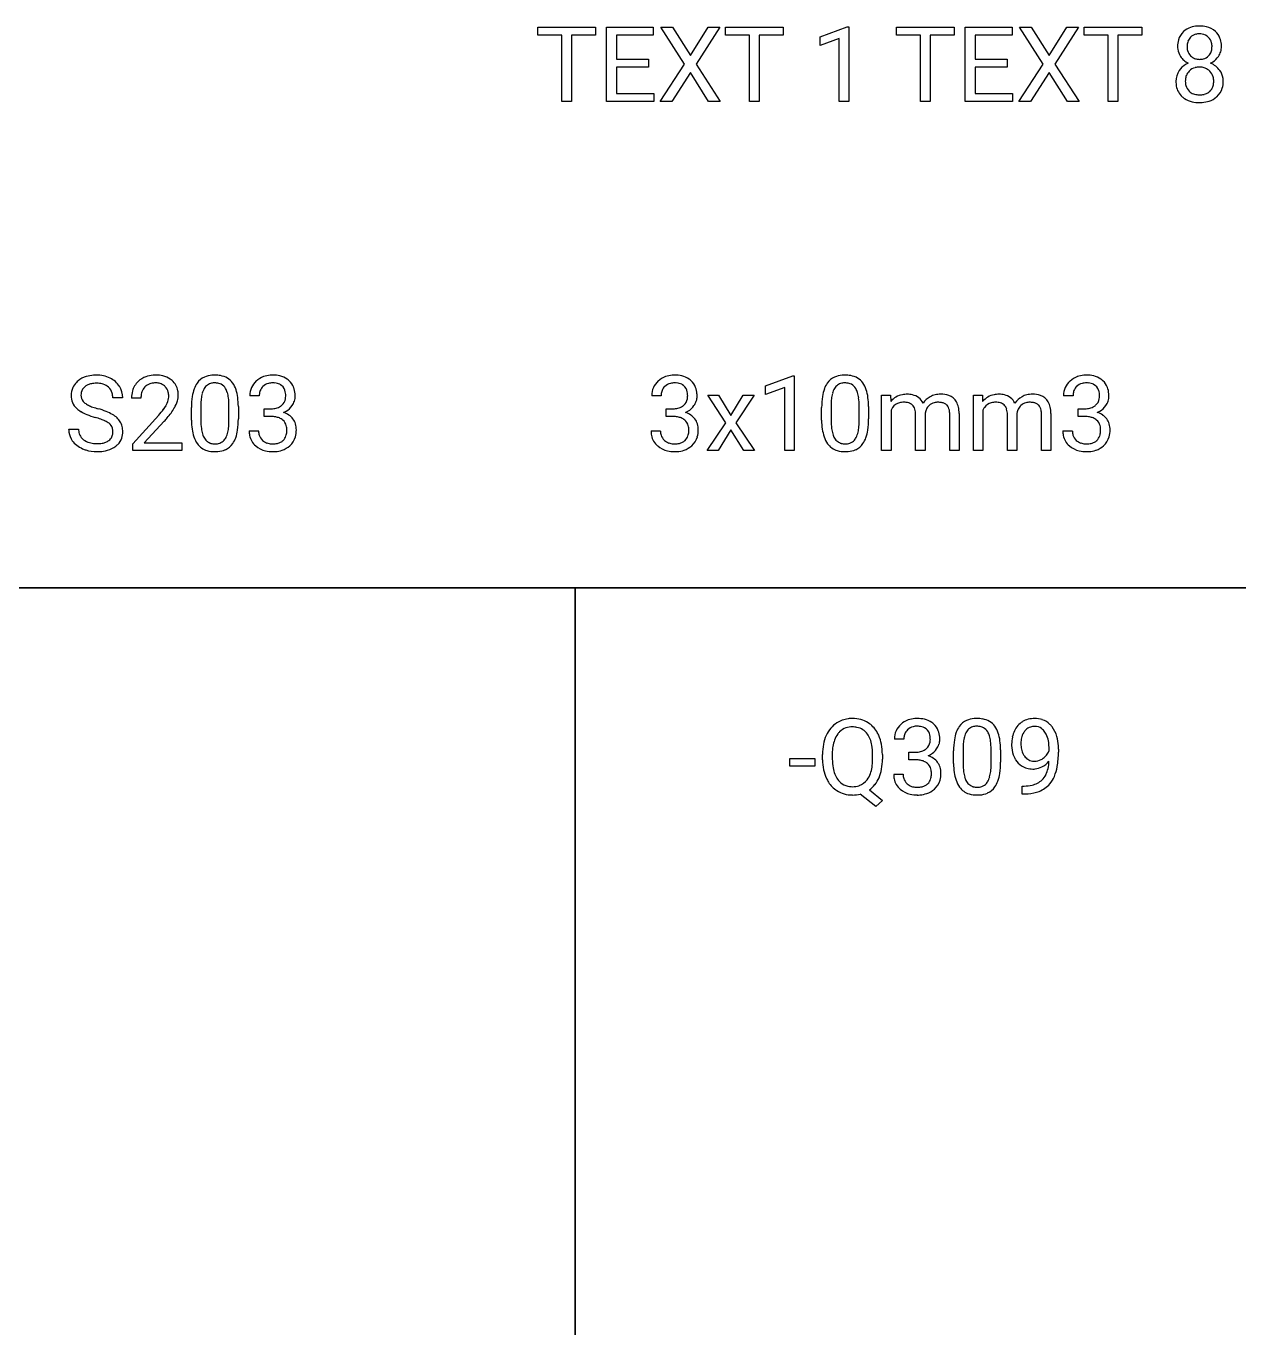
# Model space of a CAD drawing. Header units: metres. Extents: x 0 to 1062, y -1350 to 150.
# Drawn here: x 183.8 to 357.6, y -1156 to -969.5 of the extents above; entities that cross this region are included whole.
import ezdxf

# ---------------------------------------------------------------- set-up
doc = ezdxf.new("R2010")
doc.units = ezdxf.units.M

msp = doc.modelspace()

# ---------------------------------------------------------------- linework, layer by layer
for p, q in [((257.16, -970.83), (257.16, -969.67)), ((257.16, -969.67), (265.41, -969.67)), ((260.58, -970.83), (257.16, -970.83)), ((260.58, -980.33), (260.58, -970.83)), ((265.41, -970.83), (261.98, -970.83)), ((261.98, -970.83), (261.98, -980.33)), ((265.41, -969.67), (265.41, -970.83)), ((266.99, -980.33), (266.99, -969.67)), ((266.99, -969.67), (273.69, -969.67)), ((273.69, -970.83), (268.4, -970.83)), ((268.4, -970.83), (268.4, -974.25)), ((273.69, -969.67), (273.69, -970.83)), ((278.15, -974.96), (274.78, -969.67)), ((274.78, -969.67), (276.43, -969.67)), ((276.43, -969.67), (279, -973.75)), ((279, -973.75), (281.55, -969.67)), ((283.21, -969.67), (279.84, -974.96)), ((281.55, -969.67), (283.21, -969.67)), ((284.04, -970.83), (284.04, -969.67)), ((284.04, -969.67), (292.29, -969.67)), ((287.46, -970.83), (284.04, -970.83)), ((287.46, -980.33), (287.46, -970.83)), ((292.29, -970.83), (288.86, -970.83)), ((288.86, -970.83), (288.86, -980.33)), ((292.29, -969.67), (292.29, -970.83)), ((297.59, -971.07), (301.47, -969.62)), ((297.59, -972.3), (297.59, -971.07)), ((300.32, -971.3), (297.59, -972.3)), ((300.32, -980.33), (300.32, -971.3)), ((301.47, -969.62), (301.69, -969.62)), ((301.69, -969.62), (301.69, -980.33)), ((308.55, -970.83), (308.55, -969.67)), ((308.55, -969.67), (316.8, -969.67)), ((311.97, -970.83), (308.55, -970.83)), ((311.97, -980.33), (311.97, -970.83)), ((316.8, -970.83), (313.37, -970.83)), ((313.37, -970.83), (313.37, -980.33)), ((316.8, -969.67), (316.8, -970.83)), ((318.38, -980.33), (318.38, -969.67)), ((318.38, -969.67), (325.08, -969.67)), ((325.08, -970.83), (319.79, -970.83)), ((319.79, -970.83), (319.79, -974.25)), ((325.08, -969.67), (325.08, -970.83)), ((329.54, -974.96), (326.16, -969.67)), ((326.16, -969.67), (327.81, -969.67)), ((327.81, -969.67), (330.38, -973.75)), ((330.38, -973.75), (332.94, -969.67)), ((334.59, -969.67), (331.23, -974.96)), ((332.94, -969.67), (334.59, -969.67)), ((335.43, -970.83), (335.43, -969.67)), ((335.43, -969.67), (343.68, -969.67)), ((338.85, -970.83), (335.43, -970.83)), ((338.85, -980.33), (338.85, -970.83)), ((343.68, -970.83), (340.25, -970.83)), ((340.25, -970.83), (340.25, -980.33)), ((343.68, -969.67), (343.68, -970.83)), ((268.4, -974.25), (273.02, -974.25)), ((273.02, -974.25), (273.02, -975.4)), ((274.7, -980.33), (278.15, -974.96)), ((279.84, -974.96), (283.29, -980.33)), ((319.79, -974.25), (324.41, -974.25)), ((324.41, -974.25), (324.41, -975.4)), ((326.08, -980.33), (329.54, -974.96)), ((331.23, -974.96), (334.68, -980.33)), ((273.02, -975.4), (268.4, -975.4)), ((268.4, -975.4), (268.4, -979.18)), ((279, -976.17), (276.36, -980.33)), ((281.62, -980.33), (279, -976.17)), ((324.41, -975.4), (319.79, -975.4)), ((319.79, -975.4), (319.79, -979.18)), ((330.38, -976.17), (327.75, -980.33)), ((333.01, -980.33), (330.38, -976.17)), ((261.98, -980.33), (260.58, -980.33)), ((273.77, -980.33), (266.99, -980.33)), ((268.4, -979.18), (273.77, -979.18)), ((273.77, -979.18), (273.77, -980.33)), ((276.36, -980.33), (274.7, -980.33)), ((283.29, -980.33), (281.62, -980.33)), ((288.86, -980.33), (287.46, -980.33)), ((301.69, -980.33), (300.32, -980.33)), ((313.37, -980.33), (311.97, -980.33)), ((325.15, -980.33), (318.38, -980.33)), ((319.79, -979.18), (325.15, -979.18)), ((325.15, -979.18), (325.15, -980.33)), ((327.75, -980.33), (326.08, -980.33)), ((334.68, -980.33), (333.01, -980.33)), ((340.25, -980.33), (338.85, -980.33)), ((289.79, -1021.07), (293.67, -1019.62)), ((293.67, -1019.62), (293.88, -1019.62)), ((293.88, -1019.62), (293.88, -1030.33)), ((289.79, -1022.3), (289.79, -1021.07)), ((292.52, -1021.3), (289.79, -1022.3)), ((292.52, -1030.33), (292.52, -1021.3)), ((197.67, -1022.75), (196.26, -1022.75)), ((200.3, -1022.81), (198.94, -1022.81)), ((217.24, -1022.47), (215.89, -1022.47)), ((274.82, -1022.47), (273.47, -1022.47)), ((284.08, -1026.33), (281.49, -1022.41)), ((281.49, -1022.41), (283.05, -1022.41)), ((283.05, -1022.41), (284.79, -1025.3)), ((284.79, -1025.3), (286.55, -1022.41)), ((288.13, -1022.41), (285.54, -1026.33)), ((286.55, -1022.41), (288.13, -1022.41)), ((306.4, -1030.33), (306.4, -1022.41)), ((306.4, -1022.41), (307.69, -1022.41)), ((307.69, -1022.41), (307.72, -1023.29)), ((319.55, -1030.33), (319.55, -1022.41)), ((319.55, -1022.41), (320.83, -1022.41)), ((320.83, -1022.41), (320.87, -1023.29)), ((333.82, -1022.47), (332.46, -1022.47)), ((199.15, -1029.36), (202.84, -1025.26)), ((207.52, -1025.97), (207.52, -1024.16)), ((208.88, -1023.83), (208.88, -1026)), ((212.9, -1026.15), (212.9, -1023.93)), ((214.26, -1024.03), (214.26, -1025.78)), ((217.96, -1024.34), (218.98, -1024.34)), ((217.96, -1025.45), (217.96, -1024.34)), ((218.98, -1025.45), (217.96, -1025.45)), ((275.54, -1024.34), (276.56, -1024.34)), ((275.54, -1025.45), (275.54, -1024.34)), ((276.56, -1025.45), (275.54, -1025.45)), ((297.81, -1025.97), (297.81, -1024.16)), ((299.16, -1023.83), (299.16, -1026)), ((303.18, -1026.15), (303.18, -1023.93)), ((304.54, -1024.03), (304.54, -1025.78)), ((307.76, -1024.55), (307.76, -1030.33)), ((311.27, -1030.33), (311.27, -1025.14)), ((312.64, -1025.07), (312.64, -1030.33)), ((316.16, -1030.33), (316.16, -1025.1)), ((317.51, -1025.02), (317.51, -1030.33)), ((320.91, -1024.55), (320.91, -1030.33)), ((324.42, -1030.33), (324.42, -1025.14)), ((325.78, -1025.07), (325.78, -1030.33)), ((329.31, -1030.33), (329.31, -1025.1)), ((330.66, -1025.02), (330.66, -1030.33)), ((334.54, -1024.34), (335.55, -1024.34)), ((334.54, -1025.45), (334.54, -1024.34)), ((335.55, -1025.45), (334.54, -1025.45)), ((189.95, -1027.24), (191.36, -1027.24)), ((203.64, -1026.13), (200.78, -1029.23)), ((281.41, -1030.33), (284.08, -1026.33)), ((284.81, -1027.37), (282.98, -1030.33)), ((286.64, -1030.33), (284.81, -1027.37)), ((285.54, -1026.33), (288.21, -1030.33)), ((200.78, -1029.23), (206.13, -1029.23)), ((206.13, -1029.23), (206.13, -1030.33)), ((215.79, -1027.52), (217.16, -1027.52)), ((273.37, -1027.52), (274.73, -1027.52)), ((332.37, -1027.52), (333.73, -1027.52)), ((199.15, -1030.33), (199.15, -1029.36)), ((206.13, -1030.33), (199.15, -1030.33)), ((282.98, -1030.33), (281.41, -1030.33)), ((288.21, -1030.33), (286.64, -1030.33)), ((293.88, -1030.33), (292.52, -1030.33)), ((307.76, -1030.33), (306.4, -1030.33)), ((312.64, -1030.33), (311.27, -1030.33)), ((317.51, -1030.33), (316.16, -1030.33)), ((320.91, -1030.33), (319.55, -1030.33)), ((325.78, -1030.33), (324.42, -1030.33)), ((330.66, -1030.33), (329.31, -1030.33)), ((262.5, -1050), (0, -1050)), ((175, -1050), (437.5, -1050)), ((262.5, -1200), (262.5, -1050)), ((662.5, -1050), (262.5, -1050)), ((262.5, -1050), (262.5, -1200)), ((309.58, -1071.64), (308.23, -1071.64)), ((297.93, -1074.61), (297.93, -1073.84)), ((299.34, -1073.73), (299.34, -1074.52)), ((305.11, -1074.62), (305.11, -1073.83)), ((306.52, -1073.84), (306.52, -1074.52)), ((310.3, -1073.51), (311.32, -1073.51)), ((310.3, -1074.62), (310.3, -1073.51)), ((316.71, -1075.14), (316.71, -1073.33)), ((318.07, -1073), (318.07, -1075.17)), ((322.09, -1075.32), (322.09, -1073.1)), ((323.44, -1073.2), (323.44, -1074.96)), ((330.38, -1073.37), (330.38, -1072.82)), ((331.73, -1073.1), (331.73, -1073.5)), ((293.27, -1075.53), (293.27, -1074.42)), ((293.27, -1074.42), (296.84, -1074.42)), ((296.84, -1075.53), (293.27, -1075.53)), ((296.84, -1074.42), (296.84, -1075.53)), ((311.32, -1074.62), (310.3, -1074.62)), ((308.13, -1076.69), (309.5, -1076.69)), ((305.59, -1081.31), (303.34, -1079.52)), ((304.65, -1078.93), (306.55, -1080.42)), ((326.53, -1079.51), (326.53, -1078.37)), ((326.53, -1078.37), (326.81, -1078.37)), ((326.79, -1079.51), (326.53, -1079.51)), ((306.55, -1080.42), (305.59, -1081.31))]:
    msp.add_line(p, q)
for centre, radius, start, end in [((351.84, -973.17), 3.64, 93.7702, 108.744), ((351.94, -974.22), 4.7, 89.9506, 94.1551), ((351.98, -973.61), 4.09, 76.5948, 90.4404), ((351.38, -972.2), 2.55, 132.2456, 164.5091), ((351.59, -972.42), 2.85, 108.8611, 132.4173), ((351.78, -972.25), 1.59, 135.0044, 160.0998), ((351.8, -972.27), 1.62, 104.7942, 135.1499), ((351.93, -972.76), 2.12, 89.5353, 104.7191), ((351.95, -972.72), 2.08, 79.9357, 90.198), ((352.03, -972.31), 1.67, 44.1669, 80.1737), ((352.26, -972.48), 2.93, 47.8368, 76.7776), ((352.03, -972.34), 1.69, 14.835, 44.7757), ((352.52, -972.19), 2.53, 22.0412, 47.9277), ((352.08, -972.35), 3, 4.3629, 21.6606), ((352.2, -972.42), 3.4, 164.6187, 180.5293), ((351.64, -972.46), 2.84, 179.9083, 187.7108), ((351.26, -972.51), 2.45, -172.4543, -146.5511), ((352.86, -972.47), 2.7, 175.6672, 180.0554), ((352.38, -972.49), 2.23, 179.5411, 194.2595), ((352.22, -972.41), 2.05, 160.266, 176.1052), ((351.84, -972.63), 1.66, -165.7641, -135.8223), ((352.07, -972.64), 1.64, -44.2661, -20.183), ((351.74, -972.53), 1.99, -19.9437, -4.0681), ((351.57, -972.46), 2.17, -0.4472, 14.7229), ((351.2, -972.48), 2.53, -4.4454, 0.0517), ((352.68, -972.52), 2.4, -34.1918, -16.5208), ((352.45, -972.47), 2.64, -16.2341, 0.344), ((351.21, -972.45), 3.88, -0.0599, 4.7919), ((351.38, -977.49), 2.85, 120.4289, 145.7869), ((351.47, -972.38), 2.7, -146.6751, -130.9799), ((351.64, -972.17), 2.97, -130.7825, -116.0625), ((351.66, -977.95), 3.38, 113.1666, 120.6787), ((351.78, -972.7), 1.57, -136.0171, -110.9789), ((351.89, -972.38), 1.9, -110.6879, -94.1783), ((351.94, -971.84), 2.45, -94.5868, -89.9442), ((351.96, -972.15), 2.14, -90.4969, -75.2402), ((352.1, -972.68), 1.59, -75.2254, -44.0598), ((352.12, -971.96), 3.21, -63.9762, -56.9832), ((352.25, -977.87), 3.29, 51.8716, 67.0503), ((352.35, -972.31), 2.79, -57.1554, -34.0896), ((351.27, -977.42), 2.71, 145.6796, 180.626), ((352.09, -977.36), 2.18, 159.708, 175.8648), ((351.75, -977.24), 1.81, 135.0402, 159.44), ((351.75, -977.24), 1.81, 104.508, 135.2358), ((351.91, -977.85), 2.45, 89.5157, 104.5248), ((351.93, -978.18), 2.77, 85.4307, 90.0525), ((351.99, -977.6), 2.19, 69.5533, 85.8025), ((352.1, -977.28), 1.85, 45.0008, 69.2618), ((352.12, -977.29), 1.85, 15.2119, 45.4524), ((351.65, -977.41), 2.33, -0.4519, 15.0356), ((352.46, -977.58), 2.92, 35.2355, 51.6538), ((352.74, -977.4), 2.6, 8.2707, 35.535), ((352.43, -977.45), 2.91, -0.0949, 8.3013), ((352.11, -977.47), 3.55, 179.7613, 190.3598), ((351.24, -977.65), 2.67, -170.0931, -131.2808), ((352.69, -977.42), 2.78, 175.4804, 180.0531), ((352.35, -977.45), 2.44, 179.4727, 194.3057), ((351.63, -977.64), 1.69, -165.8786, -134.144), ((351.64, -977.6), 1.73, -133.786, -108.6435), ((352.26, -977.63), 1.69, -53.9016, -45.9701), ((352.28, -977.64), 1.68, -46.0663, -20.6058), ((351.86, -977.49), 2.11, -20.3722, -4.0391), ((351.21, -977.43), 2.77, -4.4797, 0.0572), ((352.68, -977.67), 2.63, -49.1495, -16.4326), ((352, -977.48), 3.34, -16.1308, 0.5345), ((351.46, -977.43), 2.98, -131.6572, -124.2259), ((351.6, -977.19), 3.25, -123.8524, -102.7646), ((351.91, -975.84), 4.64, -102.8363, -89.5528), ((351.86, -976.95), 2.41, -108.6346, -93.5767), ((351.94, -976.11), 3.26, -94.0443, -89.9452), ((351.97, -976.63), 2.75, -90.5058, -76.6922), ((351.95, -975.21), 5.27, -90.0474, -86.0021), ((352.06, -976.4), 4.07, -86.3814, -71.9456), ((352.18, -977.49), 1.86, -76.7857, -54.3356), ((352.35, -977.32), 3.11, -71.8887, -48.8307), ((193.46, -1023.01), 3.44, 107.0797, 129.0888), ((193.79, -1024.09), 4.56, 93.4374, 107.0831), ((193.9, -1025.4), 5.88, 89.9563, 93.7926), ((193.93, -1024.42), 4.9, 78.0399, 90.2891), ((194.12, -1023.51), 3.97, 63.8577, 77.9436), ((194.34, -1023.08), 3.49, 48.953, 64.0482), ((202.02, -1022.66), 3.09, 109.3993, 133.7311), ((202.3, -1023.49), 3.96, 93.838, 109.2571), ((202.42, -1024.69), 5.16, 89.9476, 94.2489), ((202.46, -1024.04), 4.52, 77.3427, 90.4709), ((202.79, -1022.6), 3.04, 56.0713, 77.4694), ((210.41, -1022.12), 2.53, 113.9045, 144.8711), ((210.72, -1022.89), 3.36, 94.2783, 113.4357), ((210.88, -1024.3), 4.78, 89.919, 94.9543), ((210.91, -1023.95), 4.43, 79.8808, 90.3219), ((211.19, -1022.52), 2.97, 59.7342, 80.2344), ((218.9, -1022.66), 3.1, 109.4923, 132.2591), ((219.08, -1023.19), 3.67, 94.0186, 109.2749), ((219.17, -1024.08), 4.56, 89.9538, 94.3439), ((219.21, -1024.03), 4.51, 77.1833, 90.4936), ((219.55, -1022.55), 2.99, 55.4019, 77.3239), ((276.48, -1022.66), 3.1, 109.4923, 132.2591), ((276.66, -1023.19), 3.67, 94.0186, 109.2749), ((276.74, -1024.08), 4.56, 89.9538, 94.3439), ((276.79, -1024.03), 4.51, 77.1833, 90.4936), ((277.13, -1022.55), 2.99, 55.4019, 77.3239), ((300.69, -1022.12), 2.53, 113.9045, 144.8711), ((301, -1022.89), 3.36, 94.2783, 113.4357), ((301.16, -1024.3), 4.78, 89.919, 94.9543), ((301.19, -1023.95), 4.43, 79.8808, 90.3219), ((301.47, -1022.52), 2.97, 59.7342, 80.2344), ((335.48, -1022.66), 3.1, 109.4923, 132.2591), ((335.65, -1023.19), 3.67, 94.0186, 109.2749), ((335.74, -1024.08), 4.56, 89.9538, 94.3439), ((335.78, -1024.03), 4.51, 77.1833, 90.4936), ((336.13, -1022.55), 2.99, 55.4019, 77.3239), ((192.89, -1022.4), 2.61, 154.6149, 180.7042), ((192.9, -1022.44), 2.63, 134.4983, 153.9113), ((193.34, -1022.86), 3.24, 129.2258, 134.8483), ((193.18, -1022.3), 1.46, 127.4939, 169.2564), ((193.42, -1022.59), 1.85, 113.1895, 127.9561), ((193.65, -1023.13), 2.43, 100.8318, 113.111), ((193.88, -1024.38), 3.7, 89.5629, 100.7169), ((193.91, -1024.85), 4.18, 86.3129, 90.0517), ((194.01, -1023.71), 3.03, 72.8628, 86.7842), ((194.32, -1022.73), 2, 48.5279, 73.0391), ((194.46, -1022.56), 1.78, 15.3825, 48.2092), ((194.61, -1022.75), 3.06, 32.2818, 48.739), ((194.68, -1022.73), 3, -0.3493, 32.613), ((202.7, -1022.78), 3.76, 164.6898, 180.4794), ((201.92, -1022.58), 2.96, 133.4629, 164.4994), ((202.18, -1022.49), 1.84, 135.9423, 161.1924), ((202.11, -1022.43), 1.75, 127.5802, 135.7627), ((202.18, -1022.55), 1.88, 103.7449, 127.1517), ((202.4, -1023.43), 2.8, 89.4583, 103.8184), ((202.43, -1023.1), 2.47, 85.2826, 90.0571), ((202.49, -1022.56), 1.93, 68.7646, 85.6884), ((202.59, -1022.28), 1.63, 43.1432, 68.4156), ((202.48, -1022.4), 1.78, 14.3635, 43.5045), ((202.96, -1022.31), 2.71, 47.9297, 55.6151), ((203.09, -1022.19), 2.53, 9.7854, 48.2551), ((202.26, -1022.36), 3.38, -0.2347, 10.2587), ((213.31, -1023.43), 5.73, 160.3049, 171.3303), ((211.23, -1022.68), 3.53, 145.1146, 160.3691), ((211.77, -1022.82), 2.78, 149.6234, 165.4259), ((210.74, -1022.23), 1.59, 125.8471, 149.3151), ((210.73, -1022.25), 1.6, 101.6851, 125.0627), ((210.87, -1022.91), 2.28, 89.6223, 101.9167), ((210.89, -1023.16), 2.52, 84.3403, 90.0926), ((210.98, -1022.45), 1.81, 63.4356, 85.0199), ((211.07, -1022.22), 1.57, 30.7009, 62.4934), ((210.23, -1022.72), 2.54, 16.4173, 30.7965), ((211.4, -1022.1), 2.51, 36.1874, 59.1551), ((210.53, -1022.69), 3.56, 17.6061, 35.6109), ((208.08, -1023.51), 6.14, 7.5233, 17.9382), ((218.74, -1022.43), 2.85, 156.7254, 180.6895), ((218.66, -1022.44), 2.78, 131.5241, 155.8625), ((219.16, -1022.41), 1.91, 158.8914, 175.6954), ((218.89, -1022.31), 1.62, 133.5328, 158.5491), ((218.97, -1022.4), 1.74, 103.4748, 133.5694), ((219.15, -1023.12), 2.49, 89.5225, 103.6892), ((219.18, -1023.93), 3.29, 84.9801, 90.1027), ((219.32, -1022.71), 2.07, 64.9824, 85.9768), ((219.59, -1022.09), 1.39, 16.7478, 64.0965), ((218.43, -1022.46), 2.61, -1.0476, 17.2451), ((219.73, -1022.26), 2.65, 47.0236, 54.9155), ((219.81, -1022.18), 2.53, 20.8442, 47.0924), ((219.12, -1022.42), 3.26, 4.0223, 20.6137), ((276.32, -1022.43), 2.85, 156.7254, 180.6895), ((276.24, -1022.44), 2.78, 131.5241, 155.8625), ((276.73, -1022.41), 1.91, 158.8914, 175.6954), ((276.46, -1022.31), 1.62, 133.5328, 158.5491), ((276.54, -1022.4), 1.74, 103.4748, 133.5694), ((276.73, -1023.12), 2.49, 89.5225, 103.6892), ((276.75, -1023.93), 3.29, 84.9801, 90.1027), ((276.9, -1022.71), 2.07, 64.9824, 85.9768), ((277.16, -1022.09), 1.39, 16.7478, 64.0965), ((276.01, -1022.46), 2.61, -1.0476, 17.2451), ((277.3, -1022.26), 2.65, 47.0236, 54.9155), ((277.39, -1022.18), 2.53, 20.8442, 47.0924), ((276.7, -1022.42), 3.26, 4.0223, 20.6137), ((303.59, -1023.43), 5.73, 160.3049, 171.3303), ((301.51, -1022.68), 3.53, 145.1146, 160.3691), ((302.05, -1022.82), 2.78, 149.6234, 165.4259), ((301.02, -1022.23), 1.59, 125.8471, 149.3151), ((301.01, -1022.25), 1.6, 101.6851, 125.0627), ((301.15, -1022.91), 2.28, 89.6223, 101.9167), ((301.17, -1023.16), 2.52, 84.3403, 90.0926), ((301.26, -1022.45), 1.81, 63.4356, 85.0199), ((301.35, -1022.22), 1.57, 30.7009, 62.4934), ((300.51, -1022.72), 2.54, 16.4173, 30.7965), ((301.68, -1022.1), 2.51, 36.1874, 59.1551), ((300.81, -1022.69), 3.56, 17.6061, 35.6109), ((298.36, -1023.51), 6.14, 7.5233, 17.9382), ((335.31, -1022.43), 2.85, 156.7254, 180.6895), ((335.24, -1022.44), 2.78, 131.5241, 155.8625), ((335.73, -1022.41), 1.91, 158.8914, 175.6954), ((335.46, -1022.31), 1.62, 133.5328, 158.5491), ((335.54, -1022.4), 1.74, 103.4748, 133.5694), ((335.72, -1023.12), 2.49, 89.5225, 103.6892), ((335.75, -1023.93), 3.29, 84.9801, 90.1027), ((335.89, -1022.71), 2.07, 64.9824, 85.9768), ((336.16, -1022.09), 1.39, 16.7478, 64.0965), ((335.01, -1022.46), 2.61, -1.0476, 17.2451), ((336.3, -1022.26), 2.65, 47.0236, 54.9155), ((336.39, -1022.18), 2.53, 20.8442, 47.0924), ((335.7, -1022.42), 3.26, 4.0223, 20.6137), ((192.8, -1022.46), 2.51, 179.3743, 203.3637), ((192.8, -1022.41), 2.54, -155.7992, -131.9621), ((193.65, -1022.4), 1.95, 168.9033, 180.2772), ((193.02, -1022.42), 1.32, 179.3637, 220.2148), ((193.35, -1022.16), 1.74, -140.1148, -128.9012), ((194.01, -1021.28), 2.84, -128.2105, -115.7328), ((193.83, -1022.73), 2.43, -0.5529, 15.3362), ((202.86, -1022.72), 2.56, 161.2165, 176.3918), ((203.75, -1022.81), 3.46, 175.9224, 180.0552), ((201.7, -1022.51), 2.58, -28.5611, -7.5167), ((201.98, -1022.52), 2.3, -0.4249, 14.3017), ((201.83, -1022.54), 2.45, -7.2295, 0.0186), ((200.87, -1021.79), 4.86, -29.9823, -16.869), ((202.69, -1022.35), 2.95, -16.7689, -0.5227), ((217.62, -1024.08), 10.1, 171.3605, 180.4314), ((217.67, -1023.87), 8.79, 173.626, 179.7295), ((214.05, -1023.46), 5.15, 165.0175, 173.7342), ((208.16, -1023.35), 4.71, 7.0754, 16.6026), ((203.99, -1023.87), 8.91, -0.3813, 7.0913), ((203.97, -1024.07), 10.28, 0.2523, 7.6309), ((219.68, -1022.46), 2.43, 175.3005, 180.056), ((219.43, -1022.64), 1.6, -48.425, -9.5404), ((218.84, -1022.52), 2.19, -10.1534, 0.2425), ((219.78, -1022.37), 2.64, -35.1102, -18.9028), ((220.25, -1022.54), 2.15, -18.6386, -0.0375), ((218.05, -1022.53), 4.35, -0.0603, 4.499), ((277.26, -1022.46), 2.43, 175.3005, 180.056), ((277.01, -1022.64), 1.6, -48.425, -9.5404), ((276.42, -1022.52), 2.19, -10.1534, 0.2425), ((277.36, -1022.37), 2.64, -35.1102, -18.9028), ((277.82, -1022.54), 2.15, -18.6386, -0.0375), ((275.62, -1022.53), 4.35, -0.0603, 4.499), ((307.91, -1024.08), 10.1, 171.3605, 180.4314), ((307.95, -1023.87), 8.79, 173.626, 179.7295), ((304.33, -1023.46), 5.15, 165.0175, 173.7342), ((298.44, -1023.35), 4.71, 7.0754, 16.6026), ((294.27, -1023.87), 8.91, -0.3813, 7.0913), ((294.25, -1024.07), 10.28, 0.2523, 7.6309), ((309.87, -1025.08), 2.8, 100.3147, 140.1566), ((309.35, -1025.12), 1.68, 103.2507, 145.2633), ((309.56, -1025.91), 2.5, 89.4977, 103.6889), ((310.06, -1025.96), 3.7, 89.7492, 100.6868), ((309.62, -1025.76), 2.35, 73.6234, 90.9303), ((310.1, -1025.7), 3.44, 77.6386, 90.4719), ((309.89, -1024.81), 1.36, 48.5718, 73.4638), ((310.38, -1024.5), 2.2, 52.0491, 78.0346), ((310.39, -1024.42), 2.14, 24.4324, 50.9273), ((314.8, -1025.25), 3, 118.576, 145.1954), ((314.35, -1025.11), 1.69, 104.1018, 132.2478), ((314.66, -1024.96), 2.68, 102.9387, 118.8207), ((314.45, -1025.54), 2.13, 89.609, 104.0282), ((314.84, -1025.78), 3.52, 89.6091, 102.8285), ((314.49, -1026.44), 3.03, 80.5344, 90.4335), ((314.93, -1025.71), 3.45, 71.7698, 91.0655), ((314.7, -1025.19), 1.76, 66.4323, 80.6559), ((314.97, -1024.59), 1.1, 43.25, 66.571), ((315.38, -1024.35), 2.02, 30.0284, 71.7493), ((314.79, -1024.67), 2.68, 12.5337, 29.6219), ((323.02, -1025.08), 2.8, 100.3147, 140.1566), ((322.5, -1025.12), 1.68, 103.2507, 145.2633), ((322.71, -1025.91), 2.5, 89.4977, 103.6889), ((323.2, -1025.96), 3.7, 89.7492, 100.6868), ((322.77, -1025.76), 2.35, 73.6234, 90.9303), ((323.25, -1025.7), 3.44, 77.6386, 90.4719), ((323.04, -1024.81), 1.36, 48.5718, 73.4638), ((323.53, -1024.5), 2.2, 52.0491, 78.0346), ((323.53, -1024.42), 2.14, 24.4324, 50.9273), ((327.95, -1025.25), 3, 118.576, 145.1954), ((327.5, -1025.11), 1.69, 104.1018, 132.2478), ((327.8, -1024.96), 2.68, 102.9387, 118.8207), ((327.6, -1025.54), 2.13, 89.609, 104.0282), ((327.99, -1025.78), 3.52, 89.6091, 102.8285), ((327.64, -1026.44), 3.03, 80.5344, 90.4335), ((328.07, -1025.71), 3.45, 71.7698, 91.0655), ((327.85, -1025.19), 1.76, 66.4323, 80.6559), ((328.11, -1024.59), 1.1, 43.25, 66.571), ((328.52, -1024.35), 2.02, 30.0284, 71.7493), ((327.93, -1024.67), 2.68, 12.5337, 29.6219), ((336.25, -1022.46), 2.43, 175.3005, 180.056), ((336, -1022.64), 1.6, -48.425, -9.5404), ((335.42, -1022.52), 2.19, -10.1534, 0.2425), ((336.36, -1022.37), 2.64, -35.1102, -18.9028), ((336.82, -1022.54), 2.15, -18.6386, -0.0375), ((334.62, -1022.53), 4.35, -0.0603, 4.499), ((193.66, -1021.48), 3.81, -132.1206, -120.6714), ((194.95, -1019.32), 6.32, -120.7747, -112.6121), ((196.66, -1015.21), 10.77, -112.5996, -105.7365), ((195.37, -1018.57), 5.87, -116.1895, -109.7889), ((196.92, -1014.33), 10.38, -109.8885, -105.513), ((190.9, -1036.08), 12.19, 68.7232, 74.593), ((193.11, -1030.47), 6.15, 59.6526, 68.9169), ((194.3, -1028.41), 3.78, 47.0674, 59.4501), ((192.56, -1016.1), 13.77, -41.6897, -37.1461), ((198.6, -1020.68), 6.19, -37.1463, -31.3391), ((200.83, -1022.06), 3.56, -30.9941, -28.2007), ((197.01, -1019.56), 9.31, -40.6727, -30.0526), ((218.96, -1021.3), 3.04, -89.5828, -76.9872), ((218.95, -1029.26), 3.81, 80.1228, 89.5476), ((219.17, -1028), 2.53, 67.7818, 80.1624), ((219.2, -1022.31), 2, -77.1573, -56.3541), ((219.33, -1022.54), 1.73, -55.8505, -48.2326), ((219.54, -1022.03), 3.06, -67.545, -59.8681), ((219.84, -1027.71), 2.98, 56.2745, 72.9348), ((219.76, -1022.38), 2.65, -60.0327, -34.5866), ((220.16, -1027.21), 2.39, 36.7001, 55.9859), ((276.54, -1021.3), 3.04, -89.5828, -76.9872), ((276.53, -1029.26), 3.81, 80.1228, 89.5476), ((276.75, -1028), 2.53, 67.7818, 80.1624), ((276.77, -1022.31), 2, -77.1573, -56.3541), ((276.91, -1022.54), 1.73, -55.8505, -48.2326), ((277.12, -1022.03), 3.06, -67.545, -59.8681), ((277.42, -1027.71), 2.98, 56.2745, 72.9348), ((277.34, -1022.38), 2.65, -60.0327, -34.5866), ((277.73, -1027.21), 2.39, 36.7001, 55.9859), ((309.74, -1025.39), 2.15, 145.15, 156.9011), ((309.89, -1024.77), 1.34, 16.9411, 47.2709), ((308.83, -1025.09), 2.44, -1.0348, 16.955), ((315.08, -1025.33), 2.46, 169.6382, 174.0077), ((314.62, -1025.23), 1.98, 154.8037, 169.9564), ((314.34, -1025.11), 1.68, 132.0197, 154.5908), ((314.86, -1024.67), 1.24, 25.3306, 42.396), ((314.43, -1024.87), 1.71, 11.4675, 25.2189), ((313.36, -1025.08), 2.8, -0.5371, 11.3469), ((313.07, -1025.05), 4.44, 0.3768, 12.5853), ((322.89, -1025.39), 2.15, 145.15, 156.9011), ((323.04, -1024.77), 1.34, 16.9411, 47.2709), ((321.98, -1025.09), 2.44, -1.0348, 16.955), ((328.23, -1025.33), 2.46, 169.6382, 174.0077), ((327.76, -1025.23), 1.98, 154.8037, 169.9564), ((327.49, -1025.11), 1.68, 132.0197, 154.5908), ((328, -1024.67), 1.24, 25.3306, 42.396), ((327.58, -1024.87), 1.71, 11.4675, 25.2189), ((326.51, -1025.08), 2.8, -0.5371, 11.3469), ((326.22, -1025.05), 4.44, 0.3768, 12.5853), ((335.53, -1021.3), 3.04, -89.5828, -76.9872), ((335.52, -1029.26), 3.81, 80.1228, 89.5476), ((335.75, -1028), 2.53, 67.7818, 80.1624), ((335.77, -1022.31), 2, -77.1573, -56.3541), ((335.91, -1022.54), 1.73, -55.8505, -48.2326), ((336.12, -1022.03), 3.06, -67.545, -59.8681), ((336.42, -1027.71), 2.98, 56.2745, 72.9348), ((336.33, -1022.38), 2.65, -60.0327, -34.5866), ((336.73, -1027.21), 2.39, 36.7001, 55.9859), ((193.06, -1027.25), 3.12, 179.9042, 188.2506), ((193.49, -1027.26), 2.13, 179.4162, 197.6842), ((190.12, -1038.24), 13.17, 70.3076, 74.0312), ((192.22, -1032.41), 6.97, 64.7273, 70.4191), ((193.95, -1028.8), 2.97, 53.2108, 65.2985), ((194.91, -1027.5), 1.36, 17.3592, 52.6281), ((194.51, -1027.62), 1.77, -0.6321, 16.9793), ((195.04, -1027.61), 2.68, 31.4338, 47.013), ((195.26, -1027.45), 2.42, 14.177, 30.9944), ((194.64, -1027.6), 3.05, -0.403, 14.0069), ((192.82, -1016.14), 14.72, -42.7398, -40.1353), ((217.45, -1025.89), 9.93, -179.5379, -172.0299), ((213.7, -1026.42), 6.13, -172.1182, -161.7654), ((217.65, -1026.05), 8.77, 179.6245, 187.282), ((213.7, -1026.56), 4.79, -172.7199, -163.1688), ((207.69, -1026.52), 5.19, -15.2599, -6.4575), ((203.86, -1026.07), 9.04, -6.5767, -0.5013), ((208.34, -1026.52), 5.87, -19.4648, -8.5613), ((203.9, -1025.86), 10.35, -8.5335, 0.4264), ((219.44, -1027.33), 1.81, 49.2602, 67.8329), ((219.58, -1027.16), 1.59, 14.7964, 48.8337), ((218.83, -1027.36), 2.37, -0.6035, 14.9827), ((217.95, -1027.39), 3.25, -4.0548, 0.0584), ((220.21, -1027.17), 2.32, 16.751, 36.6134), ((219, -1027.39), 3.56, -15.6572, 0.5353), ((219.62, -1027.33), 2.94, -0.5437, 16.4445), ((277.02, -1027.33), 1.81, 49.2602, 67.8329), ((277.16, -1027.16), 1.59, 14.7964, 48.8337), ((276.41, -1027.36), 2.37, -0.6035, 14.9827), ((275.53, -1027.39), 3.25, -4.0548, 0.0584), ((277.79, -1027.17), 2.32, 16.751, 36.6134), ((276.57, -1027.39), 3.56, -15.6572, 0.5353), ((277.2, -1027.33), 2.94, -0.5437, 16.4445), ((307.73, -1025.89), 9.93, -179.5379, -172.0299), ((303.98, -1026.42), 6.13, -172.1182, -161.7654), ((307.93, -1026.05), 8.77, 179.6245, 187.282), ((303.98, -1026.56), 4.79, -172.7199, -163.1688), ((297.97, -1026.52), 5.19, -15.2599, -6.4575), ((294.14, -1026.07), 9.04, -6.5767, -0.5013), ((298.62, -1026.52), 5.87, -19.4648, -8.5613), ((294.18, -1025.86), 10.35, -8.5335, 0.4264), ((336.02, -1027.33), 1.81, 49.2602, 67.8329), ((336.15, -1027.16), 1.59, 14.7964, 48.8337), ((335.41, -1027.36), 2.37, -0.6035, 14.9827), ((334.53, -1027.39), 3.25, -4.0548, 0.0584), ((336.78, -1027.17), 2.32, 16.751, 36.6134), ((335.57, -1027.39), 3.56, -15.6572, 0.5353), ((336.19, -1027.33), 2.94, -0.5437, 16.4445), ((192.72, -1027.3), 2.77, -171.8023, -144.5837), ((193, -1027.11), 3.11, -144.6855, -127.937), ((193.12, -1027.37), 1.74, -161.8862, -135.7528), ((193.31, -1027.18), 2.01, -135.9078, -128.0254), ((193.58, -1026.82), 2.46, -127.6986, -105.7832), ((193.88, -1025.77), 3.55, -105.9356, -93.1072), ((194.01, -1025.14), 4.19, -90.442, -79.9751), ((194.28, -1026.69), 2.62, -79.888, -67.9565), ((194.57, -1027.4), 1.85, -67.9159, -52.8879), ((194.81, -1027.69), 1.48, -53.321, -26.0203), ((194.76, -1027.69), 1.52, -25.25, -5.2211), ((194.36, -1027.64), 1.92, -5.6341, 0.0704), ((195.28, -1027.74), 2.41, -45.1485, -19.0584), ((194.94, -1027.65), 2.75, -18.5069, 0.5515), ((211.43, -1027.19), 3.74, -162.0305, -144.7377), ((211.71, -1027.17), 2.71, -163.3154, -149.3269), ((210.88, -1027.66), 1.74, -149.3512, -127.0543), ((210.76, -1027.79), 1.56, -126.4303, -106.4901), ((210.93, -1027.37), 2, -90.795, -70.9613), ((211.07, -1027.83), 1.52, -70.4139, -40.6172), ((210.86, -1027.64), 1.81, -40.7966, -31.9756), ((210.07, -1027.2), 2.71, -31.1132, -14.8036), ((210.49, -1027.29), 3.59, -34.534, -19.3947), ((219.09, -1027.53), 3.3, 179.7619, 190.8396), ((218.42, -1027.67), 2.61, -169.3312, -130.1365), ((219.26, -1027.54), 2.11, 179.4882, 195.5731), ((218.8, -1027.66), 1.63, -164.2311, -132.3002), ((218.92, -1027.54), 1.8, -132.487, -108.5724), ((219.1, -1026.98), 2.38, -108.5063, -93.6627), ((219.41, -1027.42), 1.93, -77.0037, -62.3965), ((219.57, -1027.74), 1.58, -62.2119, -45.4862), ((219.54, -1027.71), 1.62, -45.1232, -18.8574), ((218.85, -1027.48), 2.35, -18.8839, -3.539), ((219.82, -1027.61), 2.71, -48.3599, -15.8296), ((276.67, -1027.53), 3.3, 179.7619, 190.8396), ((275.99, -1027.67), 2.61, -169.3312, -130.1365), ((276.84, -1027.54), 2.11, 179.4882, 195.5731), ((276.38, -1027.66), 1.63, -164.2311, -132.3002), ((276.5, -1027.54), 1.8, -132.487, -108.5724), ((276.68, -1026.98), 2.38, -108.5063, -93.6627), ((276.99, -1027.42), 1.93, -77.0037, -62.3965), ((277.15, -1027.74), 1.58, -62.2119, -45.4862), ((277.11, -1027.71), 1.62, -45.1232, -18.8574), ((276.43, -1027.48), 2.35, -18.8839, -3.539), ((277.4, -1027.61), 2.71, -48.3599, -15.8296), ((301.71, -1027.19), 3.74, -162.0305, -144.7377), ((301.99, -1027.17), 2.71, -163.3154, -149.3269), ((301.16, -1027.66), 1.74, -149.3512, -127.0543), ((301.04, -1027.79), 1.56, -126.4303, -106.4901), ((301.21, -1027.37), 2, -90.795, -70.9613), ((301.35, -1027.83), 1.52, -70.4139, -40.6172), ((301.14, -1027.64), 1.81, -40.7966, -31.9756), ((300.35, -1027.2), 2.71, -31.1132, -14.8036), ((300.77, -1027.29), 3.59, -34.534, -19.3947), ((335.67, -1027.53), 3.3, 179.7619, 190.8396), ((334.99, -1027.67), 2.61, -169.3312, -130.1365), ((335.84, -1027.54), 2.11, 179.4882, 195.5731), ((335.38, -1027.66), 1.63, -164.2311, -132.3002), ((335.5, -1027.54), 1.8, -132.487, -108.5724), ((335.68, -1026.98), 2.38, -108.5063, -93.6627), ((335.99, -1027.42), 1.93, -77.0037, -62.3965), ((336.15, -1027.74), 1.58, -62.2119, -45.4862), ((336.11, -1027.71), 1.62, -45.1232, -18.8574), ((335.42, -1027.48), 2.35, -18.8839, -3.539), ((336.39, -1027.61), 2.71, -48.3599, -15.8296), ((193.5, -1026.45), 3.93, -127.772, -113.4577), ((193.89, -1025.63), 4.84, -113.867, -107.7182), ((193.95, -1025.36), 5.11, -107.5102, -89.6988), ((193.98, -1024.61), 4.72, -93.4903, -89.9565), ((193.99, -1023.67), 6.81, -90.0428, -86.571), ((194.12, -1025.36), 5.11, -86.9519, -74.3305), ((194.57, -1026.91), 3.5, -74.5051, -52.7919), ((194.9, -1027.38), 2.92, -52.4431, -44.8333), ((210.48, -1027.83), 2.59, -144.2752, -106.3989), ((210.85, -1026.57), 3.91, -106.4234, -89.2619), ((210.88, -1027.34), 2.03, -106.2029, -89.4379), ((210.91, -1025.8), 4.68, -90.0819, -84.9622), ((211.07, -1027.16), 3.31, -85.6337, -66.2168), ((211.36, -1027.88), 2.54, -65.6916, -34.7171), ((218.84, -1027.21), 3.23, -130.5569, -102.6389), ((219.14, -1025.93), 4.55, -102.8748, -89.5849), ((219.17, -1026.25), 3.13, -94.0728, -89.9494), ((219.2, -1026.47), 2.9, -90.5457, -77.1922), ((219.18, -1025.48), 5, -90.0477, -85.8398), ((219.28, -1026.56), 3.91, -86.2036, -71.3288), ((219.53, -1027.31), 3.12, -71.1977, -48.084), ((276.42, -1027.21), 3.23, -130.5569, -102.6389), ((276.72, -1025.93), 4.55, -102.8748, -89.5849), ((276.75, -1026.25), 3.13, -94.0728, -89.9494), ((276.78, -1026.47), 2.9, -90.5457, -77.1922), ((276.76, -1025.48), 5, -90.0477, -85.8398), ((276.86, -1026.56), 3.91, -86.2036, -71.3288), ((277.11, -1027.31), 3.12, -71.1977, -48.084), ((300.76, -1027.83), 2.59, -144.2752, -106.3989), ((301.13, -1026.57), 3.91, -106.4234, -89.2619), ((301.16, -1027.34), 2.03, -106.2029, -89.4379), ((301.19, -1025.8), 4.68, -90.0819, -84.9622), ((301.35, -1027.16), 3.31, -85.6337, -66.2168), ((301.64, -1027.88), 2.54, -65.6916, -34.7171), ((335.41, -1027.21), 3.23, -130.5569, -102.6389), ((335.72, -1025.93), 4.55, -102.8748, -89.5849), ((335.75, -1026.25), 3.13, -94.0728, -89.9494), ((335.78, -1026.47), 2.9, -90.5457, -77.1922), ((335.76, -1025.48), 5, -90.0477, -85.8398), ((335.86, -1026.56), 3.91, -86.2036, -71.3288), ((336.11, -1027.31), 3.12, -71.1977, -48.084), ((302.59, -1072.96), 4.51, 140.3944, 156.0034), ((302.03, -1072.52), 3.8, 122.6491, 140.1581), ((302.09, -1072.63), 3.92, 97.141, 122.5801), ((302.06, -1072.29), 2.37, 108.822, 135.4393), ((302.19, -1072.72), 2.82, 89.4032, 108.3103), ((302.21, -1073.38), 4.69, 89.9057, 97.4096), ((302.25, -1073.25), 4.56, 74.9772, 90.3785), ((302.23, -1073.13), 3.22, 78.5745, 90.3014), ((302.41, -1072.31), 2.39, 35.4899, 78.9194), ((302.41, -1072.57), 3.85, 57.5271, 74.7509), ((302.41, -1072.56), 3.85, 31.3472, 57.3704), ((311, -1071.62), 2.78, 131.5241, 155.8625), ((311.24, -1071.83), 3.1, 109.4923, 132.2591), ((311.31, -1071.57), 1.74, 103.4748, 133.5694), ((311.42, -1072.37), 3.67, 94.0186, 109.2749), ((311.49, -1072.29), 2.49, 89.5225, 103.6892), ((311.51, -1073.26), 4.56, 89.9538, 94.3439), ((311.55, -1073.21), 4.51, 77.1833, 90.4936), ((311.52, -1073.1), 3.29, 84.9801, 90.1027), ((311.66, -1071.89), 2.07, 64.9824, 85.9768), ((311.93, -1071.26), 1.39, 16.7478, 64.0965), ((311.89, -1071.72), 2.99, 55.4019, 77.3239), ((312.07, -1071.43), 2.65, 47.0236, 54.9155), ((312.15, -1071.35), 2.53, 20.8442, 47.0924), ((320.42, -1071.85), 3.53, 145.1146, 160.3691), ((319.59, -1071.29), 2.53, 113.9045, 144.8711), ((319.92, -1071.4), 1.59, 125.8471, 149.3151), ((319.9, -1072.06), 3.36, 94.2783, 113.4357), ((319.91, -1071.42), 1.6, 101.6851, 125.0627), ((320.06, -1072.08), 2.28, 89.6223, 101.9167), ((320.07, -1073.47), 4.78, 89.919, 94.9543), ((320.1, -1073.13), 4.43, 79.8808, 90.3219), ((320.08, -1072.33), 2.52, 84.3403, 90.0926), ((320.17, -1071.63), 1.81, 63.4356, 85.0199), ((320.37, -1071.69), 2.97, 59.7342, 80.2344), ((320.25, -1071.4), 1.57, 30.7009, 62.4934), ((320.59, -1071.28), 2.51, 36.1874, 59.1551), ((319.72, -1071.87), 3.56, 17.6061, 35.6109), ((328.36, -1071.83), 3.24, 138.9595, 154.983), ((328.06, -1071.58), 2.84, 121.2374, 138.7004), ((328.14, -1071.72), 3.01, 104.4331, 121.211), ((328.25, -1071.51), 1.68, 108.6881, 134.4369), ((328.3, -1072.39), 3.69, 89.615, 104.2477), ((328.32, -1071.75), 1.93, 89.4613, 108.1763), ((328.36, -1072.13), 3.44, 72.0892, 90.5931), ((328.35, -1071.42), 1.6, 52.7623, 90.6868), ((327.99, -1071.88), 2.19, 33.9812, 52.3493), ((328.53, -1071.55), 2.83, 45.255, 71.632), ((328.2, -1071.89), 3.3, 37.5321, 45.4368), ((327.57, -1072.34), 4.08, 15.0723, 37.0629), ((303.71, -1073.48), 5.75, 155.8166, 169.1085), ((304.15, -1073.43), 4.78, 159.9553, 171.0502), ((302.86, -1072.95), 3.41, 143.3323, 160.0447), ((302.38, -1072.61), 2.82, 135.1962, 143.0669), ((301.73, -1072.84), 3.25, 21.4434, 35.9895), ((300.48, -1073.32), 4.59, 9.8565, 21.4123), ((301.66, -1073.05), 4.75, 24.1911, 31.7086), ((300.79, -1073.43), 5.69, 10.6548, 24.0391), ((311.08, -1071.6), 2.85, 156.7254, 180.6895), ((312.02, -1071.64), 2.43, 175.3005, 180.056), ((311.5, -1071.58), 1.91, 158.8914, 175.6954), ((311.23, -1071.49), 1.62, 133.5328, 158.5491), ((311.77, -1071.81), 1.6, -48.425, -9.5404), ((310.77, -1071.63), 2.61, -1.0476, 17.2451), ((311.19, -1071.69), 2.19, -10.1534, 0.2425), ((311.47, -1071.59), 3.26, 4.0223, 20.6137), ((312.59, -1071.71), 2.15, -18.6386, -0.0375), ((310.39, -1071.71), 4.35, -0.0603, 4.499), ((326.81, -1073.25), 10.1, 171.3605, 180.4314), ((322.49, -1072.6), 5.73, 160.3049, 171.3303), ((326.85, -1073.04), 8.79, 173.626, 179.7295), ((323.24, -1072.63), 5.15, 165.0175, 173.7342), ((320.96, -1072), 2.78, 149.6234, 165.4259), ((319.42, -1071.9), 2.54, 16.4173, 30.7965), ((317.34, -1072.52), 4.71, 7.0754, 16.6026), ((313.17, -1073.04), 8.91, -0.3813, 7.0913), ((317.27, -1072.68), 6.14, 7.5233, 17.9382), ((313.16, -1073.24), 10.28, 0.2523, 7.6309), ((329.94, -1072.36), 4.91, 168.3229, 180.2559), ((329.12, -1072.2), 4.08, 154.7263, 168.231), ((330.67, -1072.31), 4.31, 176.4077, 180.0432), ((329.65, -1072.22), 3.29, 163.6988, 176.7765), ((328.75, -1071.96), 2.36, 141.9723, 163.7927), ((328.48, -1071.75), 2.01, 134.1603, 141.7374), ((327.51, -1072.24), 2.78, 28.1068, 34.6928), ((326.99, -1072.49), 3.36, 10.1681, 27.6431), ((325.38, -1072.79), 5, -0.3516, 10.355), ((325.49, -1072.92), 6.24, 2.9233, 15.3224), ((305.43, -1073.8), 7.5, 169.1598, 180.2946), ((306.38, -1073.78), 7.05, 171.0123, 179.58), ((297.82, -1073.77), 7.29, -0.4219, 9.7739), ((298.81, -1073.79), 7.7, -0.3161, 10.6209), ((311.3, -1070.48), 3.04, -89.5828, -76.9872), ((311.54, -1071.48), 2, -77.1573, -56.3541), ((311.67, -1071.71), 1.73, -55.8505, -48.2326), ((311.89, -1071.2), 3.06, -67.545, -59.8681), ((312.1, -1071.55), 2.65, -60.0327, -34.5866), ((312.12, -1071.54), 2.64, -35.1102, -18.9028), ((330.02, -1072.39), 5, 179.944, 185.5419), ((329.23, -1072.49), 4.2, -174.7311, -155.8254), ((330.12, -1072.34), 3.76, 179.6466, 191.3591), ((329.07, -1072.55), 2.69, -168.7383, -150.4139), ((328.8, -1072.69), 2.39, -150.063, -143.4714), ((328.01, -1072.28), 2.61, -54.2894, -39.3006), ((328.19, -1072.43), 2.38, -39.0917, -23.1353), ((320.19, -1073.6), 11.54, -9.947, 0.5183), ((323.27, -1073.1), 8.47, -0.0436, 3.325), ((305.23, -1074.58), 7.3, -179.7451, -168.5335), ((306.25, -1074.56), 6.91, 179.6007, 190.1326), ((303.97, -1074.96), 4.59, -169.7673, -158.2455), ((300.18, -1074.96), 4.9, -19.4826, -8.5495), ((297.59, -1074.57), 7.52, -8.6088, -0.3922), ((298.58, -1074.56), 7.94, -10.0906, 0.34), ((311.29, -1078.43), 3.81, 80.1228, 89.5476), ((311.51, -1077.17), 2.53, 67.7818, 80.1624), ((311.78, -1076.51), 1.81, 49.2602, 67.8329), ((311.92, -1076.33), 1.59, 14.7964, 48.8337), ((312.18, -1076.88), 2.98, 56.2745, 72.9348), ((312.5, -1076.39), 2.39, 36.7001, 55.9859), ((312.55, -1076.34), 2.32, 16.751, 36.6134), ((311.96, -1076.5), 2.94, -0.5437, 16.4445), ((326.64, -1075.06), 9.93, -179.5379, -172.0299), ((326.84, -1075.23), 8.77, 179.6245, 187.282), ((313.05, -1075.24), 9.04, -6.5767, -0.5013), ((313.09, -1075.03), 10.35, -8.5335, 0.4264), ((328.55, -1072.78), 3.46, -155.7089, -148.416), ((328.03, -1073.12), 2.84, -148.7495, -123.6902), ((327.91, -1073.29), 2.63, -123.5283, -105.646), ((328.35, -1073.05), 1.81, -144.0346, -124.3889), ((328.04, -1072.77), 3.16, -105.4002, -89.5821), ((328.22, -1073.2), 1.61, -123.766, -97.147), ((328.28, -1072.82), 2, -97.5333, -89.8903), ((328.29, -1072.76), 2.05, -90.2321, -62.3314), ((328.11, -1073.24), 2.69, -83.698, -62.4701), ((328.16, -1072.51), 2.34, -62.4057, -53.9127), ((327.83, -1072.69), 3.32, -62.5964, -39.9832), ((326.49, -1075.07), 3.83, -25.5312, -11.9896), ((324.27, -1074.59), 6.11, -12.0562, -2.1332), ((325.18, -1074.47), 6.48, -22.817, -10.0001), ((303.54, -1074.92), 5.57, -168.4818, -155.0559), ((302.82, -1075.24), 4.78, -154.9394, -147.5509), ((302.91, -1075.38), 3.46, -158.1908, -144.263), ((302.21, -1075.9), 2.59, -144.5684, -124.0857), ((302.43, -1076.06), 2.37, -71.8237, -36.1896), ((301.7, -1075.51), 3.28, -36.4866, -19.3298), ((301.84, -1075.37), 4.56, -37.927, -23.3627), ((300.96, -1074.99), 5.52, -23.3806, -10.0886), ((311.43, -1076.71), 3.3, 179.7619, 190.8396), ((310.76, -1076.84), 2.61, -169.3312, -130.1365), ((311.6, -1076.71), 2.11, 179.4882, 195.5731), ((311.14, -1076.83), 1.63, -164.2311, -132.3002), ((311.88, -1076.88), 1.62, -45.1232, -18.8574), ((311.19, -1076.65), 2.35, -18.8839, -3.539), ((311.17, -1076.54), 2.37, -0.6035, 14.9827), ((310.29, -1076.56), 3.25, -4.0548, 0.0584), ((312.16, -1076.79), 2.71, -48.3599, -15.8296), ((311.34, -1076.56), 3.56, -15.6572, 0.5353), ((322.88, -1075.59), 6.13, -172.1182, -161.7654), ((320.62, -1076.36), 3.74, -162.0305, -144.7377), ((322.89, -1075.73), 4.79, -172.7199, -163.1688), ((320.89, -1076.34), 2.71, -163.3154, -149.3269), ((320.07, -1076.83), 1.74, -149.3512, -127.0543), ((319.26, -1076.37), 2.71, -31.1132, -14.8036), ((316.87, -1075.7), 5.19, -15.2599, -6.4575), ((319.67, -1076.46), 3.59, -34.534, -19.3947), ((317.53, -1075.7), 5.87, -19.4648, -8.5613), ((328.07, -1072.9), 3.04, -90.0584, -83.5524), ((327.47, -1075.44), 2.81, -62.8767, -46.9277), ((327.58, -1075.59), 2.63, -46.3976, -25.4753), ((327.36, -1075.39), 4.12, -40.1693, -22.8209), ((302.12, -1075.71), 3.94, -147.8709, -122.5481), ((302.07, -1075.77), 3.86, -122.4577, -105.4207), ((302.11, -1076), 2.45, -123.3461, -96.7451), ((302.2, -1075.22), 4.43, -105.1861, -89.6502), ((302.22, -1075.27), 3.19, -97.2842, -89.883), ((302.26, -1075.48), 2.98, -90.6415, -72.3834), ((302.25, -1075.08), 4.58, -90.2835, -76.2094), ((302.44, -1075.82), 3.81, -54.5449, -38.1132), ((311.18, -1076.38), 3.23, -130.5569, -102.6389), ((311.26, -1076.71), 1.8, -132.487, -108.5724), ((311.49, -1075.1), 4.55, -102.8748, -89.5849), ((311.45, -1076.16), 2.38, -108.5063, -93.6627), ((311.52, -1075.42), 3.13, -94.0728, -89.9494), ((311.55, -1075.64), 2.9, -90.5457, -77.1922), ((311.63, -1075.73), 3.91, -86.2036, -71.3288), ((311.76, -1076.59), 1.93, -77.0037, -62.3965), ((311.92, -1076.91), 1.58, -62.2119, -45.4862), ((311.87, -1076.49), 3.12, -71.1977, -48.084), ((319.66, -1077.01), 2.59, -144.2752, -106.3989), ((320.04, -1075.74), 3.91, -106.4234, -89.2619), ((319.95, -1076.96), 1.56, -126.4303, -106.4901), ((320.07, -1076.52), 2.03, -106.2029, -89.4379), ((320.12, -1076.55), 2, -90.795, -70.9613), ((320.25, -1076.34), 3.31, -85.6337, -66.2168), ((320.26, -1077), 1.52, -70.4139, -40.6172), ((320.05, -1076.81), 1.81, -40.7966, -31.9756), ((320.54, -1077.05), 2.54, -65.6916, -34.7171), ((326.68, -1071.56), 7.95, -89.2206, -84.8838), ((326.77, -1073.09), 5.28, -89.4996, -76.9168), ((326.94, -1073.86), 5.64, -85.4668, -69.0656), ((327.15, -1074.81), 3.52, -76.7561, -63.0207), ((327.57, -1075.51), 3.88, -69.0167, -40.8716), ((311.52, -1074.66), 5, -90.0477, -85.8398), ((320.09, -1074.97), 4.68, -90.0819, -84.9622)]:
    msp.add_arc(centre, radius, start, end)

doc.saveas('drawing.dxf')
